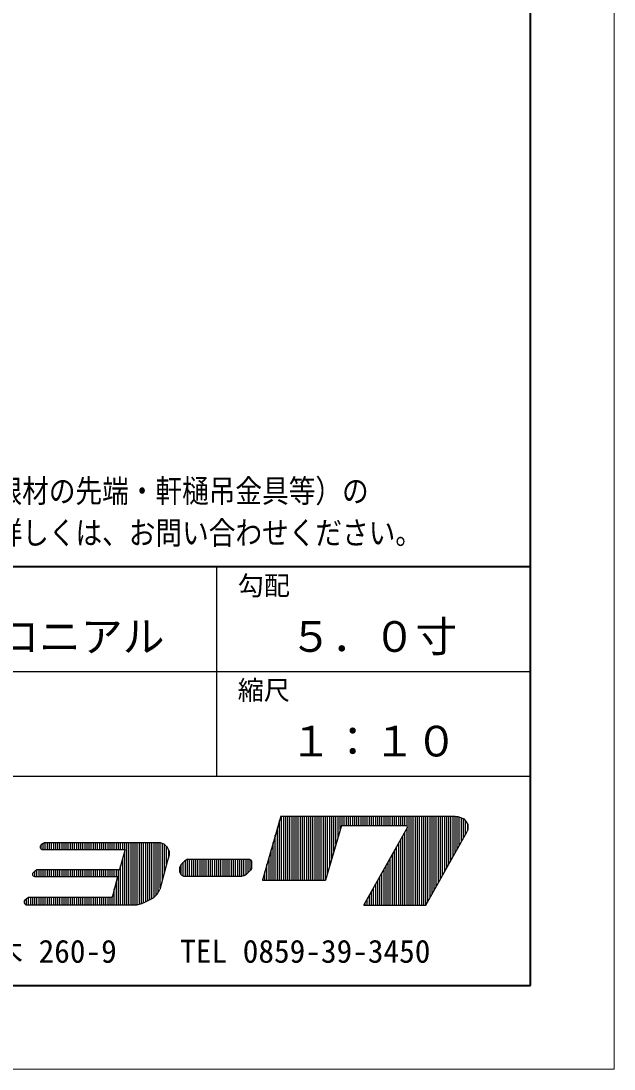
# Model space of a CAD drawing. Units: millimetres on the paper. Extents: x -210 to 210, y -148 to 150.
# Drawn here: x 153.3 to 210, y -148.5 to -48.3 of the extents above; entities that cross this region are included whole.
import ezdxf
from ezdxf.enums import TextEntityAlignment as Align

# ---------------------------------------------------------------- set-up
doc = ezdxf.new("R2010")
doc.units = ezdxf.units.MM
doc.layers.add('F-0_通り芯', color=6, linetype='Continuous', lineweight=9)
doc.layers.add('F-F_その他03', color=2, linetype='Continuous', lineweight=25)
doc.layers.add('F-4_文字', color=4, linetype='Continuous')
doc.styles.add('ＭＳ ゴシック', font='')
doc.styles.get('ＭＳ ゴシック').set_extended_font_data('MS Gothic')

msp = doc.modelspace()

# ---------------------------------------------------------------- linework, layer by layer
at = {"layer": 'F-0_通り芯'}
for p, q in [((210, -148.5), (210, 149.878)), ((-210, -148.5), (210, -148.5))]:
    msp.add_line(p, q, dxfattribs=at)
at = {"layer": 'F-0_通り芯', "color": 3, "lineweight": 40}
for p, q in [((202, -140.5), (202, 139.5)), ((202, -100.5), (82, -100.5)), ((-188, -140.5), (202, -140.5))]:
    msp.add_line(p, q, dxfattribs=at)
at = {"layer": 'F-0_通り芯', "color": 2, "lineweight": 25}
for p, q in [((172, -110.5), (172, -100.5)), ((82, -110.5), (202, -110.5)), ((172, -120.5), (172, -110.5)), ((82, -120.5), (202, -120.5))]:
    msp.add_line(p, q, dxfattribs=at)
at = {"layer": 'F-F_その他03'}
for p, q in [((178.122, -124.321), (176.368, -130.454)), ((178, -130.454), (178, -124.747)), ((178.2, -130.454), (178.2, -124.321)), ((178.4, -130.454), (178.4, -124.321)), ((178.6, -130.454), (178.6, -124.321)), ((178.8, -130.454), (178.8, -124.321)), ((179, -130.454), (179, -124.321)), ((179.2, -130.454), (179.2, -124.321)), ((179.4, -130.454), (179.4, -124.321)), ((179.6, -130.454), (179.6, -124.321)), ((179.8, -130.454), (179.8, -124.321)), ((180, -130.454), (180, -124.321)), ((180.2, -130.454), (180.2, -124.321)), ((180.4, -130.454), (180.4, -124.321)), ((180.6, -130.454), (180.6, -124.321)), ((180.8, -130.454), (180.8, -124.321)), ((181, -130.454), (181, -124.321)), ((181.2, -130.454), (181.2, -124.321)), ((181.4, -130.454), (181.4, -124.321)), ((181.6, -130.454), (181.6, -124.321)), ((181.8, -130.454), (181.8, -124.321)), ((182, -130.454), (182, -124.321)), ((182.2, -130.454), (182.2, -124.321)), ((182.4, -130.454), (182.4, -124.321)), ((183.915, -125.206), (182.414, -130.454)), ((182.6, -129.804), (182.6, -124.321)), ((182.8, -129.105), (182.8, -124.321)), ((183, -128.405), (183, -124.321)), ((183.2, -127.706), (183.2, -124.321)), ((183.4, -127.007), (183.4, -124.321)), ((183.6, -126.307), (183.6, -124.321)), ((183.8, -125.608), (183.8, -124.321)), ((183.915, -125.206), (190.223, -125.206)), ((184, -125.206), (184, -124.321)), ((184.2, -125.206), (184.2, -124.321)), ((184.4, -125.206), (184.4, -124.321)), ((184.6, -125.206), (184.6, -124.321)), ((184.8, -125.206), (184.8, -124.321)), ((185, -125.206), (185, -124.321)), ((185.2, -125.206), (185.2, -124.321)), ((185.4, -125.206), (185.4, -124.321)), ((185.6, -125.206), (185.6, -124.321)), ((185.8, -125.206), (185.8, -124.321)), ((186, -125.206), (186, -124.321)), ((186.2, -125.206), (186.2, -124.321)), ((186.4, -125.206), (186.4, -124.321)), ((186.6, -125.206), (186.6, -124.321)), ((186.8, -125.206), (186.8, -124.321)), ((187, -125.206), (187, -124.321)), ((187.2, -125.206), (187.2, -124.321)), ((187.4, -125.206), (187.4, -124.321)), ((187.6, -125.206), (187.6, -124.321)), ((187.8, -125.206), (187.8, -124.321)), ((188, -125.206), (188, -124.321)), ((188.2, -125.206), (188.2, -124.321)), ((188.4, -125.206), (188.4, -124.321)), ((188.6, -125.206), (188.6, -124.321)), ((188.8, -125.206), (188.8, -124.321)), ((189, -125.206), (189, -124.321)), ((189.2, -125.206), (189.2, -124.321)), ((189.4, -125.206), (189.4, -124.321)), ((189.6, -125.206), (189.6, -124.321)), ((189.8, -125.206), (189.8, -124.321)), ((190, -125.206), (190, -124.321)), ((190.2, -125.206), (190.2, -124.321)), ((190.249, -125.403), (190.223, -125.206)), ((190.4, -132.823), (190.4, -124.321)), ((190.6, -132.823), (190.6, -124.321)), ((190.8, -132.823), (190.8, -124.321)), ((191, -132.823), (191, -124.321)), ((191.2, -132.823), (191.2, -124.321)), ((191.4, -132.823), (191.4, -124.321)), ((191.6, -132.823), (191.6, -124.321)), ((191.8, -132.823), (191.8, -124.321)), ((192, -132.817), (192, -124.321)), ((192.2, -132.462), (192.2, -124.321)), ((192.4, -132.107), (192.4, -124.321)), ((192.6, -131.752), (192.6, -124.321)), ((192.8, -131.397), (192.8, -124.321)), ((193, -131.042), (193, -124.321)), ((193.2, -130.687), (193.2, -124.321)), ((193.4, -130.332), (193.4, -124.321)), ((193.6, -129.977), (193.6, -124.321)), ((193.8, -129.621), (193.8, -124.321)), ((194, -129.266), (194, -124.321)), ((194.2, -128.911), (194.2, -124.321)), ((194.4, -128.556), (194.4, -124.321)), ((194.6, -128.201), (194.6, -124.321)), ((194.8, -127.846), (194.8, -124.321)), ((195, -127.491), (195, -124.34)), ((195.057, -124.346), (195.395, -124.481)), ((195.2, -127.136), (195.2, -124.403)), ((195.4, -126.781), (195.4, -124.483)), ((195.6, -126.426), (195.6, -124.578)), ((195.8, -126.071), (195.8, -124.781)), ((196, -125.65), (196, -125.088)), ((177.6, -130.454), (177.6, -126.146)), ((177.8, -130.454), (177.8, -125.446)), ((186.069, -132.823), (190.249, -125.403)), ((189.8, -132.823), (189.8, -126.2)), ((190, -132.823), (190, -125.845)), ((190.2, -132.823), (190.2, -125.49)), ((191.997, -132.823), (195.952, -125.801)), ((155.2, -127.452), (155.2, -127.099)), ((155.319, -126.974), (155.529, -126.83)), ((155.4, -127.502), (155.4, -126.918)), ((155.6, -127.502), (155.6, -126.83)), ((155.8, -127.502), (155.8, -126.83)), ((156, -127.502), (156, -126.83)), ((156.2, -127.502), (156.2, -126.83)), ((156.4, -127.502), (156.4, -126.83)), ((156.6, -127.502), (156.6, -126.83)), ((156.8, -127.502), (156.8, -126.83)), ((157, -127.502), (157, -126.83)), ((157.2, -127.502), (157.2, -126.83)), ((157.4, -127.502), (157.4, -126.83)), ((157.6, -127.502), (157.6, -126.83)), ((157.8, -127.502), (157.8, -126.83)), ((158, -127.502), (158, -126.83)), ((158.2, -127.502), (158.2, -126.83)), ((158.4, -127.502), (158.4, -126.83)), ((158.6, -127.502), (158.6, -126.83)), ((158.8, -127.502), (158.8, -126.83)), ((159, -127.502), (159, -126.83)), ((159.2, -127.502), (159.2, -126.83)), ((159.4, -127.502), (159.4, -126.83)), ((159.6, -127.502), (159.6, -126.83)), ((159.8, -127.502), (159.8, -126.83)), ((160, -127.502), (160, -126.83)), ((160.2, -127.502), (160.2, -126.83)), ((160.4, -127.502), (160.4, -126.83)), ((160.6, -127.502), (160.6, -126.83)), ((160.8, -127.502), (160.8, -126.83)), ((161, -127.502), (161, -126.83)), ((161.2, -127.502), (161.2, -126.83)), ((161.4, -127.502), (161.4, -126.83)), ((161.6, -127.502), (161.6, -126.83)), ((161.8, -127.502), (161.8, -126.83)), ((162, -127.502), (162, -126.83)), ((162.2, -127.502), (162.2, -126.83)), ((162.4, -127.502), (162.4, -126.83)), ((162.6, -127.502), (162.6, -126.83)), ((162.8, -127.502), (162.8, -126.83)), ((163, -127.502), (163, -126.83)), ((163.2, -127.502), (163.2, -126.83)), ((163.4, -132.795), (163.4, -126.83)), ((163.6, -132.795), (163.6, -126.83)), ((163.8, -132.795), (163.8, -126.83)), ((164, -132.795), (164, -126.83)), ((164.2, -132.795), (164.2, -126.83)), ((164.4, -132.78), (164.4, -126.83)), ((164.6, -132.731), (164.6, -126.83)), ((164.8, -132.682), (164.8, -126.83)), ((165, -132.604), (165, -126.83)), ((165.2, -132.52), (165.2, -126.83)), ((165.4, -132.418), (165.4, -126.83)), ((165.6, -132.315), (165.6, -126.83)), ((165.8, -132.212), (165.8, -126.83)), ((166, -132.085), (166, -126.83)), ((166.2, -131.885), (166.2, -126.83)), ((166.4, -131.611), (166.4, -126.83)), ((166.6, -131.164), (166.6, -126.835)), ((166.8, -130.416), (166.8, -126.919)), ((167, -129.669), (167, -127.031)), ((167.2, -128.922), (167.2, -127.237)), ((177.4, -130.454), (177.4, -126.845)), ((189.4, -132.823), (189.4, -126.91)), ((189.6, -132.823), (189.6, -126.555)), ((155.291, -127.502), (163.235, -127.502)), ((163.235, -127.502), (162.703, -129.437)), ((163.2, -132.795), (163.2, -127.628)), ((167.4, -128.211), (167.4, -127.595)), ((177.2, -130.454), (177.2, -127.545)), ((188.8, -132.823), (188.8, -127.975)), ((189, -132.823), (189, -127.62)), ((189.2, -132.823), (189.2, -127.265)), ((162.8, -132.795), (162.8, -129.083)), ((163, -132.795), (163, -128.356)), ((167.264, -128.683), (166.551, -131.345)), ((168.6, -129.941), (168.6, -128.939)), ((168.8, -130.06), (168.8, -128.739)), ((169.191, -128.45), (168.921, -128.634)), ((169, -130.068), (169, -128.58)), ((169.2, -130.068), (169.2, -128.45)), ((169.4, -130.068), (169.4, -128.45)), ((169.6, -130.068), (169.6, -128.45)), ((169.8, -130.068), (169.8, -128.45)), ((170, -130.068), (170, -128.45)), ((170.2, -130.068), (170.2, -128.45)), ((170.4, -130.068), (170.4, -128.45)), ((170.6, -130.068), (170.6, -128.45)), ((170.8, -130.068), (170.8, -128.45)), ((171, -130.068), (171, -128.45)), ((171.2, -130.068), (171.2, -128.45)), ((171.4, -130.068), (171.4, -128.45)), ((171.6, -130.068), (171.6, -128.45)), ((171.8, -130.068), (171.8, -128.45)), ((172, -130.068), (172, -128.45)), ((172.2, -130.068), (172.2, -128.45)), ((172.4, -130.068), (172.4, -128.45)), ((172.6, -130.068), (172.6, -128.45)), ((172.8, -130.068), (172.8, -128.45)), ((173, -130.068), (173, -128.45)), ((173.2, -130.068), (173.2, -128.45)), ((173.4, -130.068), (173.4, -128.45)), ((173.6, -130.068), (173.6, -128.45)), ((173.8, -130.068), (173.8, -128.45)), ((174, -130.068), (174, -128.45)), ((174.2, -130.068), (174.2, -128.45)), ((174.4, -130.068), (174.4, -128.45)), ((174.6, -130.033), (174.6, -128.45)), ((174.8, -129.91), (174.8, -128.45)), ((175, -129.726), (175, -128.45)), ((175.2, -129.542), (175.2, -128.482)), ((175.228, -128.494), (175.333, -128.628)), ((176.8, -130.454), (176.8, -128.943)), ((177, -130.454), (177, -128.244)), ((188.2, -132.823), (188.2, -129.04)), ((188.4, -132.823), (188.4, -128.685)), ((188.6, -132.823), (188.6, -128.33)), ((154.4, -129.994), (154.4, -129.784)), ((154.566, -130.108), (162.518, -130.108)), ((154.593, -129.58), (154.803, -129.437)), ((154.6, -130.108), (154.6, -129.576)), ((154.8, -130.108), (154.8, -129.439)), ((154.803, -129.437), (162.703, -129.437)), ((155, -130.108), (155, -129.437)), ((155.2, -130.108), (155.2, -129.437)), ((155.4, -130.108), (155.4, -129.437)), ((155.6, -130.108), (155.6, -129.437)), ((155.8, -130.108), (155.8, -129.437)), ((156, -130.108), (156, -129.437)), ((156.2, -130.108), (156.2, -129.437)), ((156.4, -130.108), (156.4, -129.437)), ((156.6, -130.108), (156.6, -129.437)), ((156.8, -130.108), (156.8, -129.437)), ((157, -130.108), (157, -129.437)), ((157.2, -130.108), (157.2, -129.437)), ((157.4, -130.108), (157.4, -129.437)), ((157.6, -130.108), (157.6, -129.437)), ((157.8, -130.108), (157.8, -129.437)), ((158, -130.108), (158, -129.437)), ((158.2, -130.108), (158.2, -129.437)), ((158.4, -130.108), (158.4, -129.437)), ((158.6, -130.108), (158.6, -129.437)), ((158.8, -130.108), (158.8, -129.437)), ((159, -130.108), (159, -129.437)), ((159.2, -130.108), (159.2, -129.437)), ((159.4, -130.108), (159.4, -129.437)), ((159.6, -130.108), (159.6, -129.437)), ((159.8, -130.108), (159.8, -129.437)), ((160, -130.108), (160, -129.437)), ((160.2, -130.108), (160.2, -129.437)), ((160.4, -130.108), (160.4, -129.437)), ((160.6, -130.108), (160.6, -129.437)), ((160.8, -130.108), (160.8, -129.437)), ((161, -130.108), (161, -129.437)), ((161.2, -130.108), (161.2, -129.437)), ((161.4, -130.108), (161.4, -129.437)), ((161.6, -130.108), (161.6, -129.437)), ((161.8, -130.108), (161.8, -129.437)), ((162.518, -130.108), (161.982, -132.059)), ((162, -130.108), (162, -129.437)), ((162.2, -130.108), (162.2, -129.437)), ((162.4, -130.108), (162.4, -129.437)), ((162.6, -132.795), (162.6, -129.437)), ((168.813, -130.068), (174.427, -130.068)), ((174.618, -130.03), (174.427, -130.068)), ((176.6, -130.454), (176.6, -129.643)), ((187.6, -132.823), (187.6, -130.105)), ((187.8, -132.823), (187.8, -129.75)), ((188, -132.823), (188, -129.395)), ((162.4, -132.795), (162.4, -130.537)), ((176.368, -130.454), (182.414, -130.454)), ((176.4, -130.454), (176.4, -130.342)), ((187, -132.823), (187, -131.171)), ((187.2, -132.823), (187.2, -130.816)), ((187.4, -132.823), (187.4, -130.46)), ((153.797, -132.203), (154.007, -132.059)), ((153.8, -132.795), (153.8, -132.2)), ((154, -132.795), (154, -132.064)), ((154.007, -132.059), (161.982, -132.059)), ((154.2, -132.795), (154.2, -132.059)), ((154.4, -132.795), (154.4, -132.059)), ((154.6, -132.795), (154.6, -132.059)), ((154.8, -132.795), (154.8, -132.059)), ((155, -132.795), (155, -132.059)), ((155.2, -132.795), (155.2, -132.059)), ((155.4, -132.795), (155.4, -132.059)), ((155.6, -132.795), (155.6, -132.059)), ((155.8, -132.795), (155.8, -132.059)), ((156, -132.795), (156, -132.059)), ((156.2, -132.795), (156.2, -132.059)), ((156.4, -132.795), (156.4, -132.059)), ((156.6, -132.795), (156.6, -132.059)), ((156.8, -132.795), (156.8, -132.059)), ((157, -132.795), (157, -132.059)), ((157.2, -132.795), (157.2, -132.059)), ((157.4, -132.795), (157.4, -132.059)), ((157.6, -132.795), (157.6, -132.059)), ((157.8, -132.795), (157.8, -132.059)), ((158, -132.795), (158, -132.059)), ((158.2, -132.795), (158.2, -132.059)), ((158.4, -132.795), (158.4, -132.059)), ((158.6, -132.795), (158.6, -132.059)), ((158.8, -132.795), (158.8, -132.059)), ((159, -132.795), (159, -132.059)), ((159.2, -132.795), (159.2, -132.059)), ((159.4, -132.795), (159.4, -132.059)), ((159.6, -132.795), (159.6, -132.059)), ((159.8, -132.795), (159.8, -132.059)), ((160, -132.795), (160, -132.059)), ((160.2, -132.795), (160.2, -132.059)), ((160.4, -132.795), (160.4, -132.059)), ((160.6, -132.795), (160.6, -132.059)), ((160.8, -132.795), (160.8, -132.059)), ((161, -132.795), (161, -132.059)), ((161.2, -132.795), (161.2, -132.059)), ((161.4, -132.795), (161.4, -132.059)), ((161.6, -132.795), (161.6, -132.059)), ((161.8, -132.795), (161.8, -132.059)), ((162, -132.795), (162, -131.992)), ((162.2, -132.795), (162.2, -131.265)), ((166.302, -131.784), (166.551, -131.345)), ((186.4, -132.823), (186.4, -132.236)), ((186.6, -132.823), (186.6, -131.881)), ((186.8, -132.823), (186.8, -131.526)), ((153.6, -132.639), (153.6, -132.41)), ((186.069, -132.823), (191.997, -132.823)), ((186.2, -132.823), (186.2, -132.591))]:
    msp.add_line(p, q, dxfattribs=at)
for points in [[(178.122, -124.321), (194.814, -124.321), (195.057, -124.346)], [(195.395, -124.481), (195.631, -124.592), (195.866, -124.854), (196.024, -125.13), (196.024, -125.575), (195.952, -125.801)], [(155.319, -126.974), (155.217, -127.081), (155.114, -127.189), (155.093, -127.345)], [(155.529, -126.83), (166.588, -126.83), (166.929, -126.974)], [(166.929, -126.974), (167.074, -127.091), (167.186, -127.214), (167.297, -127.398), (167.443, -127.677), (167.443, -128.063), (167.264, -128.683)], [(155.093, -127.345), (155.159, -127.43), (155.291, -127.502)], [(168.921, -128.634), (168.686, -128.837), (168.556, -128.991), (168.447, -129.279), (168.447, -129.64), (168.593, -129.936), (168.813, -130.068)], [(169.191, -128.45), (175.122, -128.45), (175.228, -128.494)], [(175.333, -128.628), (175.333, -129.318), (175.242, -129.503), (174.788, -129.921), (174.618, -130.03)], [(154.593, -129.58), (154.491, -129.688), (154.389, -129.796), (154.367, -129.952)], [(154.367, -129.952), (154.433, -130.036), (154.566, -130.108)], [(153.797, -132.203), (153.695, -132.31), (153.592, -132.418), (153.571, -132.574)], [(164.821, -132.677), (165.185, -132.528), (165.952, -132.134), (166.302, -131.784)], [(153.571, -132.574), (153.623, -132.69), (153.728, -132.795)], [(153.728, -132.795), (164.343, -132.795), (164.821, -132.677)]]:
    msp.add_lwpolyline(points, dxfattribs=at)

# ---------------------------------------------------------------- texts
at = {"layer": 'F-4_文字', "style": 'ＭＳ ゴシック', "width": 0.85}
for s, p in [('※\u3000各種取付部品は、取付先（雪止め金具・雪止め瓦・各屋根材の先端・軒樋吊金具等）の', (82, -95)), ('\u3000\u3000寸法・形状によっては取り付かない場合がございます。詳しくは、お問い合わせください。', (82, -99)), ('\u3000\u3000寸法・形状によっては取り付かない場合がございます。詳しくは、お問い合わせください。', (82, -99))]:
    msp.add_text(s, height=2.199, dxfattribs=at).set_placement(p, align=Align.BOTTOM_LEFT)
at = {"layer": 'F-4_文字', "color": 7, "style": 'ＭＳ ゴシック'}
for s, p in [('勾配', (174, -103.75)), ('縮尺', (174, -113.75))]:
    msp.add_text(s, height=1.833, dxfattribs=at).set_placement(p, align=Align.BOTTOM_LEFT)
at = {"layer": 'F-4_文字', "style": 'ＭＳ ゴシック'}
for s, p in [('コロニアル', (147, -109.5)), ('５．０寸', (179, -109.5)), ('１：１０', (179, -119.5))]:
    msp.add_text(s, height=2.933, dxfattribs=at).set_placement(p, align=Align.BOTTOM_LEFT)
at = {"layer": 'F-F_その他03', "color": 7, "style": 'ＭＳ ゴシック'}
for s, p in [('〒689-3541\u3000鳥取県米子市二本木 260-9', (108.5, -139)), ('TEL 0859-39-3450', (168.5, -139))]:
    msp.add_text(s, height=2.199, dxfattribs=at).set_placement(p, align=Align.BOTTOM_LEFT)

doc.saveas('drawing.dxf')
